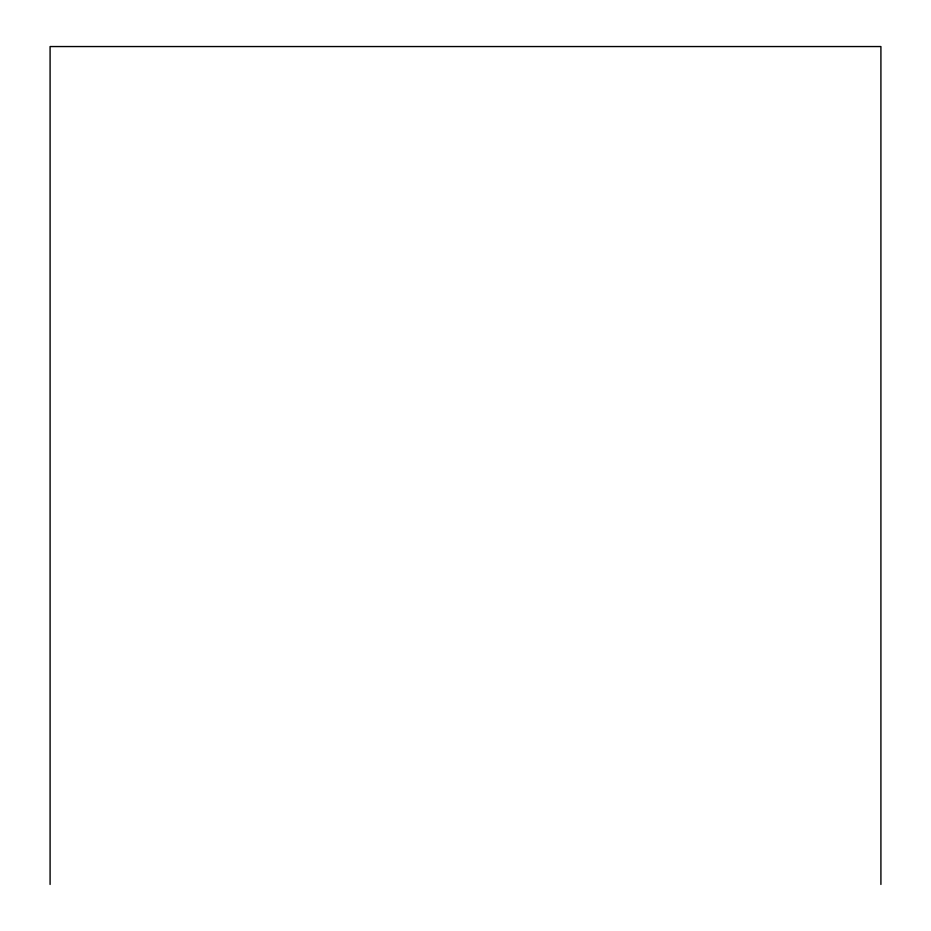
<?xml version="1.0" encoding="UTF-8"?>
<svg xmlns="http://www.w3.org/2000/svg" width="931" height="931" viewBox="0 0 931 931"><rect width="100%" height="100%" fill="white"/><g stroke="black" fill="none" stroke-linecap="round" stroke-linejoin="round"><path stroke-width="1.4" d="M880.912 884.45L880.912 46.55L50.088 46.55L50.088 884.45"/></g></svg>
